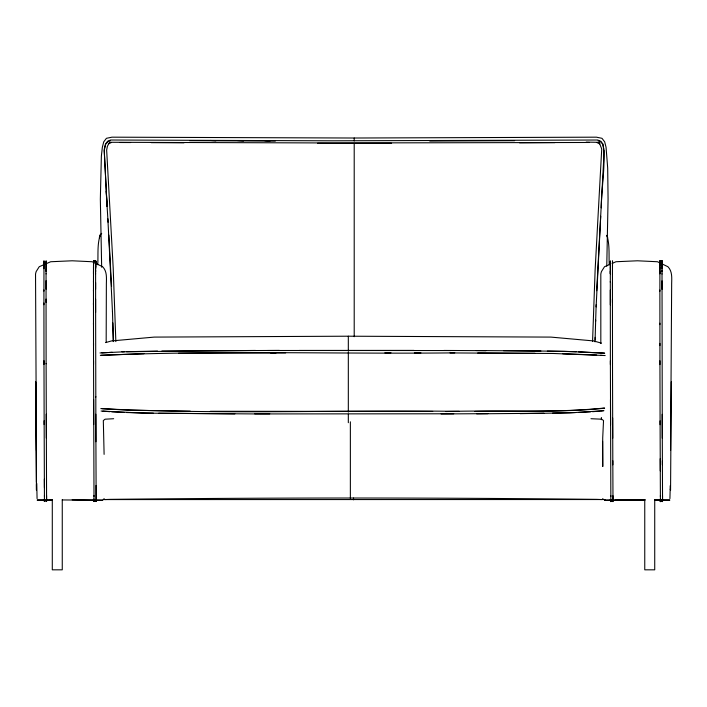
<?xml version="1.0" encoding="UTF-8"?>
<svg xmlns="http://www.w3.org/2000/svg" width="707" height="707" viewBox="0 0 707 707"><rect width="100%" height="100%" fill="white"/><g stroke="black" fill="none" stroke-linecap="round" stroke-linejoin="round"><path stroke-width="1.06" d="M43.922 291.107L43.975 263.994M46.061 273.733L46.052 302.419M46.052 289.243L46.052 280.723M93.474 282.093L93.545 260.795L93.518 264.285M93.492 270.622L93.501 267.387M93.527 264.727L93.527 262.686M93.51 345.449L93.51 343.275M93.483 324.478L93.483 323.081M93.474 291.107L93.474 281.359M93.483 273.989L93.483 271.011M95.604 289.243L95.613 273.733M95.631 268.793L95.639 265.611M610.318 282.208L610.335 268.952M610.318 281.474L610.318 304.867M612.448 289.366L612.456 273.848M659.905 345.564L659.905 343.39M659.887 324.593L659.887 323.196M659.878 291.231L659.914 264.4M659.923 265.585L659.931 262.801M662.017 273.848L662.282 438.225M662.017 271.78L662.07 260.918L662.052 264.179M662.008 289.366L662.008 280.847M662.035 265.726L662.026 268.916L662.052 262.677M46.052 273.901L46.061 270.26M93.501 267.803L93.51 265.045M95.613 273.901L95.622 270.26M95.631 267.829L95.675 260.803L95.648 263.844M95.745 397.193L95.754 396.468M104.106 454.371L103.319 420.568L105.104 419.198L113.668 418.721M610.388 261.104L610.344 268.837M612.456 274.024L612.492 264.683M659.887 271.638L659.878 273.83L659.896 267.511M659.896 267.926L659.94 261.104M659.931 263.163L659.94 260.918L659.923 263.826M662.008 274.024L662.017 270.383M662.044 267.175L662.07 260.98M46.07 270.136L46.114 263.022L46.096 264.065M46.061 271.656L46.114 262.067M95.622 271.656L95.666 263.022L95.648 264.065M106.174 342.338L106.359 286.096C106.227 279.583 107.72 271.868 102.63 266.725L92.184 261.74L72.176 260.786L50.701 261.74L45.92 263.817M610.335 267.511L610.327 273.83L610.327 271.135M612.509 263.852L612.509 261.086M662.026 267.953L662.026 266.716M662.07 263.852L662.061 263.11L662.044 264.374M43.94 268.713L43.967 264.975M43.958 263.95L43.984 260.795L43.967 262.023M46.088 264.25L46.114 260.803L46.105 261.873M95.639 264.25L95.648 262.562M610.353 264.073L610.362 262.668M43.975 262.324L43.958 265.196L43.984 262.995L43.958 264.621M95.639 267.052L95.666 264.303M95.666 262.324L95.675 261.36M610.353 267.653L610.38 263.11L610.362 264.745M612.492 266.38L612.492 265.876M612.492 262.677L612.501 264.913M612.509 262.447L612.518 260.954M662.061 262.447L662.07 261.475M670.563 490.26L671.305 381.824M612.492 263.967L612.501 263.243M670.174 489.2L670.209 485.727M93.527 262.023L93.536 260.83M610.371 262.147L610.388 261.095M670.174 489.217L669.927 498.603M670.589 450.465L671.65 286.096C671.509 279.636 673.02 271.903 667.921 266.725L657.466 261.74L637.467 260.786L615.991 261.74L612.165 263.402M95.675 260.883C90.293 261.183 98.273 259.743 95.675 263.154M97.752 264.71C98.335 254.75 97.045 244.268 100.35 234.662L101.684 233.363M606.765 266.168L608.073 199.18L607.684 167.974L606.058 147.277L604.662 141.815L601.975 138.307L596.452 137.176L354.207 138.015L111.953 137.176L106.439 138.307L103.752 141.815L102.356 147.277L101.366 156.079L100.341 199.18L101.667 267.264M662.07 261.095L659.94 260.945M592.563 341.384L595.135 269.738L601.728 148.965L599.129 142.337L586.165 142.134M595.055 341.852L595.17 337.327M595.108 339.652L595.674 320.103M96.072 485.426L96.108 501.528L95.781 500.75M604.193 150.335L596.699 290.727M662.521 495.704L662.512 501.643L662.114 500.68M595.639 321.287L596.178 304.664M596.107 306.926L600.711 216.28M46.565 495.589L46.556 501.528L46.22 500.75M612.96 495.704L612.951 501.643L612.624 500.865M44.435 495.554L44.417 501.537L43.834 499.434M610.83 495.669L610.813 501.652L610.229 499.557M601.215 207.84C601.427 186.657 605.934 165.111 603.009 144.095L600.782 141.25L597.68 140.021L332.387 140.808L110.557 140.013L107.623 141.25L105.537 143.981L104.185 149.477L107.066 206.161L106.174 191.314M104.106 498.541L103.761 499.257M104.45 149.53L105.484 144.732M99.342 237.782L100.35 234.662M106.068 143.981L107.835 141.727L110.177 140.755M108.843 143.698L111.423 142.505M44.011 264.648L39.23 266.725L36.198 271.506A16.049 16.049 0 0 0 35.536 274.157L36.411 450.465M610.256 264.232L604.512 266.725L601.489 271.506A16.049 16.049 0 0 0 600.817 274.157L600.826 343.434M105.661 342.586L111.485 340.933L154.232 337.098L348.321 336.205L550.912 337.098L593.65 340.933L601.427 343.142M604.405 408.027C551.813 413.33 498.7 409.972 445.94 411.536M600.72 411.023L603.61 410.573M604.609 408.213C561.588 412.641 518.16 410.475 474.989 411.447M603.866 410.732L569.701 412.87L520.078 413.63M599.704 411.12L592.554 411.704M100.341 355.312C218.392 350.292 336.665 354.145 454.778 352.864M99.987 352.952L124.414 351.786M101.835 352.899L107.393 352.537M101.278 355.329L143.936 353.668M590.504 411.836L578.679 412.428M109.311 352.431L112.183 352.272M96.152 501.051L93.934 501.502L93.386 499.434M662.547 501.175L660.365 501.652L659.781 499.557M44.47 501.148L46.6 501.051M612.969 501.175L610.866 501.263M105.051 499.549L110.354 499.354C272.381 497.587 434.469 497.587 596.505 499.354L601.798 499.549M604.98 499.54L103.142 499.575M575.525 412.543L552.591 413.118M121.904 351.777L255.492 350.442M126.509 351.715L157.528 351.07M50.206 500.105L52.398 500.07L37.285 500.079L52.398 500.07M102.665 500.22L62.287 499.946M615.488 500.105L644.996 499.876L604.45 500.22L645.031 499.911L637.467 499.814M543.948 413.242L476.677 413.834M384.847 352.846L390.98 352.784M161.868 351.026L279.398 350.416M178.518 353.27L285.637 352.873M514.625 140.693L429.759 141.047M519.53 142.823L554.915 142.628M589.125 142.487L332.697 142.964L109.523 142.284L107.384 146.296L106.651 150.07L113.191 267.918L115.851 341.596M441.088 413.931L487.839 413.657M391.59 143.291L317.523 143.291M432.711 411.439L210.333 411.28M459.09 411.386C339.722 409.76 220.063 414.717 100.801 408.628M453.726 413.781L255.404 413.931L158.704 413.242M119.943 142.505L130.609 142.54M659.94 261.007L662.07 261.007M267.44 350.504L414.002 350.407M299.096 350.478L451.022 350.539M414.39 352.873L420.939 352.881M254.714 413.816L269.756 413.825M189.582 140.693L275.341 141.047M443.89 350.451L485.965 350.663M450.014 352.926L553.493 353.482L605.183 355.55M234.839 413.878L143.715 413.135L101.101 411.05M151.21 142.646L183.979 142.814M476.076 350.539L540.917 351.026M477.729 353.014L534.996 353.323M590.981 418.712L601.745 419.198L603.531 420.568L602.709 437.925L602.771 466.426M503.508 350.681L564.531 351.308L604.414 353.102M190.271 411.147L128.276 410.21L102.241 408.637M270.374 352.811L276.03 352.881M102.701 500.22L72.176 499.814M547.386 351.114L576.276 351.715M153.375 413.171L126.473 412.526M562.728 353.756L596.69 355.02M578.441 351.794L604.697 353.226M124.432 412.455L111.777 411.828M237.411 140.56L243.544 140.94M109.841 411.695L102.842 411.129M210.333 140.446L215.847 140.817M264.692 140.658L269.994 141.029M600.49 355.285L602.267 355.427M603.098 499.257L602.753 498.541M598.149 140.746L600.561 141.718L601.666 143.15M596.849 142.505L599.854 143.963L599.129 142.337M37.073 498.603L36.764 483.517M607.004 235.705C609.867 245.046 608.736 255.094 609.266 264.71M606.898 235.343L607.675 237.782M602.779 144.573L603.955 149.371M106.996 204.677L108.065 222.245M107.066 206.161L104.238 150.485M107.871 218.755L112.475 311.928M108.851 235.104L111.52 286.238M112.466 311.522L113.35 341.605M112.82 322.887L113.341 341.242M662.114 499.257L662.15 500.795M660.391 499.416L660.426 501.281L660.382 495.669M660.232 499.275L660.276 501.51M93.996 499.292L94.022 501.157L93.987 495.554M93.837 499.16L93.881 501.396M35.695 381.824L36.411 482.165M36.428 484.375L36.472 489.88M662.203 414.337L662.539 499.018M660.091 420.912L660.285 470.924M660.232 458.728L660.391 496.482M612.66 417.952L612.828 464.844M612.819 460.796L612.978 499.018M610.839 496.482L610.38 360.817M602.603 441.336L602.717 466.479M601.374 417.492L601.383 419.702M95.799 414.214L96.143 498.895M95.905 441.751L95.604 299.079M93.996 496.358L93.536 360.694M46.582 498.895L46.114 363.531M44.143 420.798L44.4 487.609M44.364 479.046L44.435 496.358M35.924 382.213L36.437 490.26M662.371 460.796L662.388 464.844M659.931 360.817L660.099 424.686M612.509 363.654L612.545 379.412M612.545 379.332L612.73 438.225M610.468 399.614L610.548 424.686M93.624 399.49L93.704 424.571M46.247 414.214L46.335 438.11M43.975 360.694L44.152 424.571M659.94 364.573L659.87 290.073M612.448 299.202L612.509 363.911M610.38 364.573L610.318 290.073M93.474 303.029L93.536 364.45M46.052 299.079L46.114 363.796M43.922 303.029L43.984 364.45M654.726 499.593L654.726 569.824L644.757 569.824L644.757 499.593M612.448 282.729L612.448 302.543M354.207 138.015L354.207 140.993M354.207 144.14L354.207 336.709M353.509 498.028L353.509 499.814M350.363 421.805L350.363 498.4M348.321 336.205L348.321 351.123M348.321 352.201L348.321 412.119M348.321 414.24L348.321 422.698M95.613 282.606L95.613 312.476M93.474 289.95L93.474 304.744M62.26 499.593L62.26 569.824L52.291 569.824L52.291 499.593M43.922 289.95L43.922 304.744M669.732 500.079L654.735 500.052L669.723 500.105M657.917 500.043L654.682 500.008L657.917 500.043"/></g></svg>
